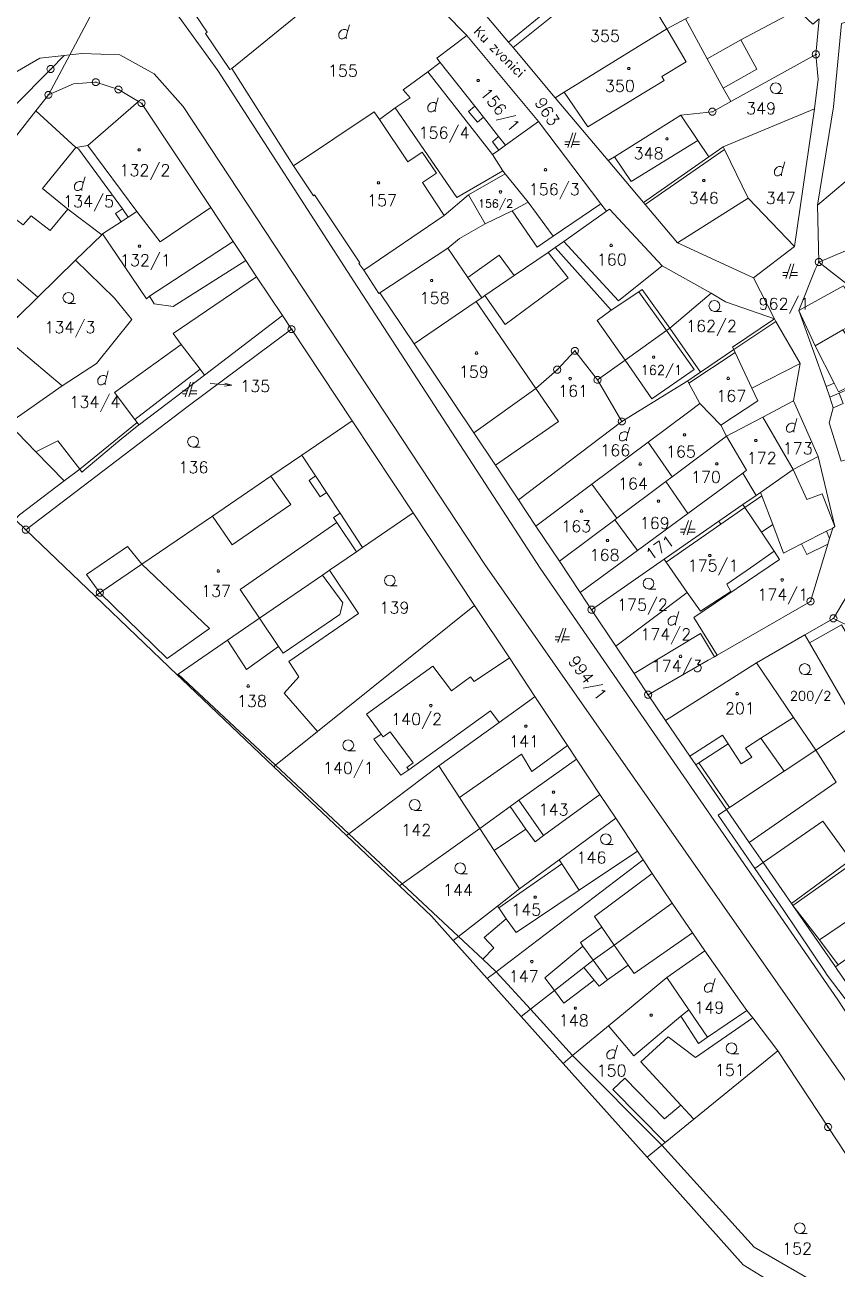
# Model space of a CAD drawing. Extents: x -443817 to 3, y -1171930 to -442383.
# Drawn here: x -443259.9 to -443148.4, y -1171011.7 to -1170841 of the extents above; entities that cross this region are included whole.
import ezdxf
from ezdxf.enums import TextEntityAlignment as Align

# ---------------------------------------------------------------- set-up
doc = ezdxf.new("R2010")
doc.units = 0
doc.header["$LTSCALE"] = 0.5
for name, color, linetype, lineweight in [('KATUZ', 7, 'Continuous', 0), ('KLADPAR', 7, 'Continuous', 0), ('ZAPPAR', 7, 'Continuous', 0), ('ZNACKY', 7, 'Continuous', 0), ('ZUOB', 7, 'Continuous', 0)]:
    doc.layers.add(name, color=color, linetype=linetype, lineweight=lineweight)
doc.styles.add('ROMANS', font='romans.shx', dxfattribs={"height": 0.2})

# ---------------------------------------------------------------- blocks, each defined once
blk = doc.blocks.new('$5')
at = {"color": 0}
blk.add_line((-0.12, 0), (0.12, 0), dxfattribs=at)
at = {"color": 0, "flags": 128}
blk.add_lwpolyline([(0.15, 0.48), (0.4, 0.3), (0.5, 0.01), (0.4, -0.28), (0.15, -0.46), (-0.16, -0.46), (-0.41, -0.28), (-0.51, 0.01), (-0.41, 0.3), (-0.16, 0.48), (0.15, 0.48)], dxfattribs=at)
blk = doc.blocks.new('$45')
at = {"color": 0, "flags": 128}
blk.add_lwpolyline([(0.09, 0.15), (0.18, 0), (0.09, -0.15), (-0.09, -0.15), (-0.18, 0), (-0.09, 0.15), (0.09, 0.15)], dxfattribs=at)
blk = doc.blocks.new('$30')
at = {"color": 0, "flags": 128}
blk.add_lwpolyline([(0, 0), (-0.38, 0.1), (-0.65, 0.37), (-0.75, 0.74), (-0.65, 1.11), (-0.38, 1.38), (-0.01, 1.48), (0.36, 1.38), (0.63, 1.11), (0.73, 0.73), (0.63, 0.35), (0.36, 0.08), (-0.02, -0.02), (0.98, -0.02)], dxfattribs=at)
blk = doc.blocks.new('$431')
at = {"color": 0}
blk.add_line((0.63, 0.99), (0.9, 1.89), dxfattribs=at)
at = {"color": 0, "flags": 128}
blk.add_lwpolyline([(0.45, 0), (0.45, 0.27), (0.63, 0.99), (0.54, 1.17), (0.36, 1.26), (0.09, 1.26), (-0.18, 1.17), (-0.36, 0.99), (-0.54, 0.72), (-0.54, 0.36), (-0.45, 0.09), (-0.27, 0), (0, 0), (0.18, 0.09), (0.45, 0.27)], dxfattribs=at)
blk = doc.blocks.new('$489')
at = {"color": 0}
blk.add_line((-0.2, 2), (0, 3), dxfattribs=at)
at = {"color": 0, "flags": 128}
blk.add_lwpolyline([(0, 0), (0, 3), (0.2, 2)], dxfattribs=at)
blk = doc.blocks.new('$432')
at = {"color": 0}
for p, q in [((0.1, 2), (-0.6, 0)), ((-0.1, 0), (0.5, 2)), ((-0.32, 0.8), (-1, 0.8)), ((-1, 0.4), (-0.46, 0.4)), ((0.02, 0.4), (1, 0.4)), ((1, 0.8), (0.14, 0.8))]:
    blk.add_line(p, q, dxfattribs=at)

msp = doc.modelspace()

# ---------------------------------------------------------------- linework, layer by layer
at = {"layer": 'KATUZ', "color": 7, "linetype": 'Continuous', "flags": 128}
msp.add_lwpolyline([(-443137.31, -1171025.94), (-443161.32, -1171011.14), (-443174.51, -1170996.39), (-443186.04, -1170983.51), (-443191.8, -1170977.08), (-443196.45, -1170971.88), (-443201.12, -1170966.66), (-443204.11, -1170963.32), (-443208.5, -1170959.15), (-443215.76, -1170952.25), (-443225.73, -1170942.79), (-443238.37, -1170930.78), (-443238.99, -1170930.18), (-443250.27, -1170919.38), (-443259.78, -1170910.27), (-443261.25, -1170908.86)], dxfattribs=at)
at = {"layer": 'KLADPAR', "color": 7, "linetype": 'Continuous', "flags": 128}
for points in [[(-443264.09, -1170795.5), (-443258.99, -1170803.56), (-443250.55, -1170815.32), (-443247.06, -1170820.42), (-443246.48, -1170822.69), (-443244.62, -1170827.7), (-443245.77, -1170830.03), (-443245.83, -1170830.14), (-443253.74, -1170845.07), (-443256.67, -1170850.59), (-443258.39, -1170852.77), (-443265.12, -1170861.33)], [(-443143.65, -1171001.38), (-443149.66, -1170992.25), (-443156.56, -1170981.77), (-443160.01, -1170977.26), (-443160.8, -1170976.23), (-443161.51, -1170975.31), (-443166.56, -1170968.04), (-443168.27, -1170965.57), (-443171.07, -1170961.54), (-443173.79, -1170957.45), (-443175.02, -1170955.59), (-443175.81, -1170954.4), (-443178.81, -1170949.87), (-443180.98, -1170946.6), (-443184.2, -1170941.74), (-443185.42, -1170939.9), (-443189.89, -1170933.16), (-443193.4, -1170927.86), (-443198.18, -1170920.65), (-443206.61, -1170907.93), (-443214.98, -1170895.31), (-443223.31, -1170882.75), (-443224.56, -1170880.87), (-443228.09, -1170875.54), (-443229.58, -1170873.3), (-443231.31, -1170870.7), (-443234.4, -1170866.03), (-443243.88, -1170851.73), (-443244.31, -1170851.48), (-443247.06, -1170849.86), (-443250.17, -1170848.85), (-443253.24, -1170849.06), (-443256.67, -1170850.59), (-443253.74, -1170845.07), (-443245.83, -1170830.14)], [(-443197, -1170839.22), (-443193.51, -1170843.36), (-443192.9, -1170844.09), (-443187.11, -1170850.97), (-443187.11, -1170850.97), (-443179.83, -1170859.61), (-443175.01, -1170865.33), (-443174.77, -1170865.61), (-443170.34, -1170870.87), (-443159.88, -1170875.7), (-443157.02, -1170881.33), (-443163.72, -1170878.98), (-443165.72, -1170877.78), (-443172.41, -1170874.05), (-443179.67, -1170866.27), (-443180.08, -1170866.52), (-443180.84, -1170865.52), (-443189.4, -1170854.24), (-443199.26, -1170842.43), (-443211.6, -1170829.86)], [(-443241.48, -1170832.24), (-443234.89, -1170841.99), (-443235.11, -1170842.14), (-443231.79, -1170847.09), (-443231.5, -1170846.96), (-443223.02, -1170860.31), (-443220.27, -1170864.42), (-443220.13, -1170864.32), (-443213.93, -1170873.64), (-443214.08, -1170873.74), (-443213.37, -1170874.64), (-443211.31, -1170877.82), (-443211.2, -1170877.74), (-443206.46, -1170884.75), (-443198.28, -1170896.95), (-443195.32, -1170901.41), (-443192.17, -1170906.14), (-443189.75, -1170909.77), (-443186.54, -1170914.6), (-443183.69, -1170918.89), (-443182.12, -1170921.25), (-443182.12, -1170921.25), (-443178.79, -1170926.25), (-443176.29, -1170930.01), (-443176.06, -1170930.35), (-443174.36, -1170932.91), (-443171.99, -1170936.47), (-443168.65, -1170941.35), (-443167.83, -1170942.54), (-443163.62, -1170948.68), (-443160.51, -1170953.17), (-443158.58, -1170955.95), (-443154.69, -1170961.55), (-443154.5, -1170961.83), (-443148.65, -1170970.26), (-443148.41, -1170970.61)], [(-443146.28, -1170917.96), (-443148.93, -1170922.44), (-443152.84, -1170924.7), (-443159.49, -1170928.55), (-443171.99, -1170936.47), (-443174.36, -1170932.91), (-443166.1, -1170928.16), (-443165.27, -1170927.71), (-443164.88, -1170927.49), (-443152.07, -1170920.11), (-443149.7, -1170912.26), (-443149.46, -1170911.47), (-443149.03, -1170910.05), (-443148.73, -1170909.84), (-443151.01, -1170900.2), (-443154.4, -1170892.59), (-443153.49, -1170887.47), (-443156.83, -1170881.67), (-443157.02, -1170881.33), (-443159.88, -1170875.7), (-443154.26, -1170871.39), (-443154.26, -1170871.39), (-443151.53, -1170852.49), (-443151.04, -1170848.42), (-443151.33, -1170845.03), (-443150.89, -1170840.14)], [(-443147.8, -1170840.8), (-443148.92, -1170852.21), (-443151.09, -1170865.74), (-443150.91, -1170873.53), (-443151.43, -1170874.56), (-443153.68, -1170880.16), (-443149.93, -1170890.62), (-443149.41, -1170892.08), (-443148.94, -1170893.52), (-443149.49, -1170895.59), (-443147.87, -1170900.86)], [(-443262.15, -1170895.69), (-443254.77, -1170890.52), (-443250.06, -1170887.43), (-443245.24, -1170881.43), (-443245.24, -1170881.43), (-443247.6, -1170878.46), (-443252.93, -1170873.29), (-443249.33, -1170869.77), (-443249.23, -1170869.67), (-443243.21, -1170878.57), (-443242.78, -1170878.23), (-443231.31, -1170870.7), (-443229.58, -1170873.3), (-443228.09, -1170875.54), (-443224.56, -1170880.87), (-443235.26, -1170889.03), (-443244.19, -1170895.84), (-443244.25, -1170895.88), (-443246.89, -1170897.99), (-443252.07, -1170902.37), (-443252.38, -1170901.96), (-443254.5, -1170903.57), (-443260.62, -1170908.21)]]:
    msp.add_lwpolyline(points, dxfattribs=at)
for points in [[(-443171.95, -1170830.37), (-443165.57, -1170825.5), (-443171.02, -1170818.35), (-443171.22, -1170818.09), (-443167.86, -1170815.45), (-443166.7, -1170816.93), (-443161.64, -1170825.63), (-443158.96, -1170831.93), (-443157.73, -1170834.18), (-443167.45, -1170839.18), (-443169.65, -1170835.15), (-443174.11, -1170837.67), (-443171.77, -1170841.52), (-443185.88, -1170850.21), (-443187.11, -1170850.97), (-443192.9, -1170844.09), (-443183.29, -1170836.33), (-443173.42, -1170828.37), (-443171.95, -1170830.37)], [(-443226.85, -1170821.7), (-443224.53, -1170823.98), (-443221.54, -1170826.91), (-443215.09, -1170833.24), (-443222.21, -1170839.4), (-443231.5, -1170846.96), (-443231.79, -1170847.09), (-443235.11, -1170842.14), (-443234.89, -1170841.99), (-443241.48, -1170832.24), (-443241.74, -1170832.37), (-443244.62, -1170827.7), (-443239.07, -1170824.34), (-443233.06, -1170822.75), (-443230.6, -1170822.1), (-443226.85, -1170821.7)], [(-443231.5, -1170846.96), (-443222.21, -1170839.4), (-443215.09, -1170833.24), (-443211.6, -1170829.86), (-443199.26, -1170842.43), (-443203.38, -1170845.54), (-443202.88, -1170846.16), (-443204.61, -1170847.43), (-443207.96, -1170849.89), (-443207.03, -1170850.99), (-443209.06, -1170852.37), (-443211.24, -1170853.97), (-443211.96, -1170852.91), (-443223.02, -1170860.31), (-443231.5, -1170846.96)], [(-443183.95, -1170835.49), (-443183.29, -1170836.33), (-443192.9, -1170844.09), (-443193.51, -1170843.36), (-443197, -1170839.22), (-443197.16, -1170839.03), (-443187.43, -1170831.06), (-443187.2, -1170831.35), (-443183.95, -1170835.49)], [(-443153.87, -1170838.93), (-443161.62, -1170843.01), (-443159.43, -1170847.04), (-443164.06, -1170849.68), (-443166.25, -1170845.63), (-443169.21, -1170840.13), (-443167.45, -1170839.18), (-443157.73, -1170834.18), (-443156.41, -1170836.62), (-443153.87, -1170838.93)], [(-443167.45, -1170839.18), (-443169.21, -1170840.13), (-443171.77, -1170841.52), (-443174.11, -1170837.67), (-443169.65, -1170835.15), (-443167.45, -1170839.18)], [(-443151.33, -1170845.03), (-443163.01, -1170851.49), (-443165.54, -1170852.89), (-443169.86, -1170853.37), (-443178.97, -1170859.07), (-443179.83, -1170859.61), (-443187.11, -1170850.97), (-443185.88, -1170850.21), (-443171.77, -1170841.52), (-443169.21, -1170840.13), (-443166.25, -1170845.63), (-443164.06, -1170849.68), (-443159.43, -1170847.04), (-443161.62, -1170843.01), (-443153.87, -1170838.93), (-443151.74, -1170840.87), (-443150.89, -1170840.14), (-443151.33, -1170845.03)], [(-443138.74, -1170848.42), (-443135.78, -1170853.69), (-443135.61, -1170853.99), (-443140.83, -1170857.03), (-443151.09, -1170865.74), (-443148.92, -1170852.21), (-443147.8, -1170840.8), (-443146.23, -1170840.29), (-443145.58, -1170840.08), (-443140.2, -1170849.22), (-443138.74, -1170848.42)], [(-443204.61, -1170847.43), (-443202.88, -1170846.16), (-443203.38, -1170845.54), (-443199.26, -1170842.43), (-443189.4, -1170854.24), (-443193.94, -1170857.49), (-443194.86, -1170858.15), (-443195.74, -1170858.78), (-443204.61, -1170847.43)], [(-443151.53, -1170852.49), (-443164.04, -1170857.72), (-443166.02, -1170859.09), (-443167.53, -1170856.84), (-443169.86, -1170853.37), (-443165.54, -1170852.89), (-443163.01, -1170851.49), (-443151.33, -1170845.03), (-443151.04, -1170848.42), (-443151.53, -1170852.49)], [(-443209.06, -1170852.37), (-443207.03, -1170850.99), (-443207.96, -1170849.89), (-443204.61, -1170847.43), (-443195.74, -1170858.78), (-443194.28, -1170861.01), (-443200.61, -1170864.65), (-443209.06, -1170852.37)], [(-443241.31, -1170870.77), (-443244.54, -1170866.59), (-443245.72, -1170867.36), (-443246.69, -1170868), (-443247.44, -1170866.85), (-443246.48, -1170866.23), (-443252.56, -1170858), (-443252.89, -1170857.8), (-443258.39, -1170852.77), (-443256.67, -1170850.59), (-443253.24, -1170849.06), (-443250.17, -1170848.85), (-443247.06, -1170849.86), (-443244.31, -1170851.48), (-443243.88, -1170851.73), (-443234.4, -1170866.03), (-443241.31, -1170870.77)], [(-443258.39, -1170852.77), (-443252.89, -1170857.8), (-443257.5, -1170863.45), (-443254.02, -1170866.26), (-443249.33, -1170869.77), (-443252.93, -1170873.29), (-443258.1, -1170878.35), (-443264.99, -1170872.49), (-443270.55, -1170867.76), (-443265.12, -1170861.33), (-443258.39, -1170852.77)], [(-443209.06, -1170852.37), (-443200.61, -1170864.65), (-443194.28, -1170861.01), (-443193.99, -1170861.42), (-443199.02, -1170864.31), (-443196.74, -1170868.3), (-443200.26, -1170870.31), (-443201.84, -1170871.62), (-443211.2, -1170877.74), (-443211.31, -1170877.82), (-443213.37, -1170874.64), (-443214.08, -1170873.74), (-443213.93, -1170873.64), (-443220.13, -1170864.32), (-443220.27, -1170864.42), (-443223.02, -1170860.31), (-443211.96, -1170852.91), (-443211.24, -1170853.97), (-443209.06, -1170852.37)], [(-443166.02, -1170859.09), (-443175.01, -1170865.33), (-443179.83, -1170859.61), (-443178.97, -1170859.07), (-443169.86, -1170853.37), (-443167.53, -1170856.84), (-443166.02, -1170859.09)], [(-443154.26, -1170871.39), (-443160.62, -1170864.75), (-443163.87, -1170858.06), (-443164.04, -1170857.72), (-443151.53, -1170852.49), (-443154.26, -1170871.39)], [(-443190.83, -1170865.29), (-443193.99, -1170861.42), (-443194.28, -1170861.01), (-443195.74, -1170858.78), (-443194.86, -1170858.15), (-443193.94, -1170857.49), (-443189.4, -1170854.24), (-443180.84, -1170865.52), (-443187.37, -1170869.97), (-443190.83, -1170865.29)], [(-443139.75, -1170858.67), (-443137.57, -1170861.99), (-443135.72, -1170864.81), (-443134.14, -1170866.4), (-443150.91, -1170873.53), (-443151.09, -1170865.74), (-443140.83, -1170857.03), (-443139.75, -1170858.67)], [(-443246.48, -1170866.23), (-443247.44, -1170866.85), (-443246.69, -1170868), (-443249.23, -1170869.67), (-443249.33, -1170869.77), (-443254.02, -1170866.26), (-443257.5, -1170863.45), (-443252.89, -1170857.8), (-443252.56, -1170858), (-443246.48, -1170866.23)], [(-443160.62, -1170864.75), (-443154.26, -1170871.39), (-443159.88, -1170875.7), (-443170.34, -1170870.87), (-443174.77, -1170865.61), (-443175.01, -1170865.33), (-443166.02, -1170859.09), (-443164.04, -1170857.72), (-443163.87, -1170858.06), (-443160.62, -1170864.75)], [(-443193.99, -1170861.42), (-443190.83, -1170865.29), (-443193, -1170866.51), (-443196.74, -1170868.3), (-443199.02, -1170864.31), (-443193.99, -1170861.42)], [(-443200.26, -1170870.31), (-443196.74, -1170868.3), (-443193, -1170866.51), (-443190.83, -1170865.29), (-443187.37, -1170869.97), (-443180.84, -1170865.52), (-443180.08, -1170866.52), (-443185.92, -1170870.7), (-443187.11, -1170871.55), (-443188.08, -1170872.21), (-443192.73, -1170875.38), (-443196.76, -1170878.13), (-443197.2, -1170878.43), (-443197.97, -1170878.96), (-443206.46, -1170884.75), (-443211.2, -1170877.74), (-443201.84, -1170871.62), (-443200.26, -1170870.31)], [(-443244.54, -1170866.59), (-443241.31, -1170870.77), (-443234.4, -1170866.03), (-443231.31, -1170870.7), (-443242.78, -1170878.23), (-443243.21, -1170878.57), (-443249.23, -1170869.67), (-443246.69, -1170868), (-443245.72, -1170867.36), (-443244.54, -1170866.59)], [(-443171.4, -1170882.61), (-443175.17, -1170877.31), (-443175.62, -1170877.61), (-443179.41, -1170880.13), (-443187.11, -1170871.55), (-443185.92, -1170870.7), (-443180.08, -1170866.52), (-443179.67, -1170866.27), (-443172.41, -1170874.05), (-443165.72, -1170877.78), (-443171.4, -1170882.61)], [(-443133.97, -1170866.75), (-443133.2, -1170868.67), (-443130.74, -1170872.3), (-443133.66, -1170873.95), (-443131.19, -1170878.34), (-443140.56, -1170881.66), (-443150.91, -1170873.53), (-443134.14, -1170866.4), (-443133.97, -1170866.75)], [(-443264.99, -1170872.49), (-443258.1, -1170878.35), (-443260.91, -1170881.1), (-443273.22, -1170870.93), (-443270.55, -1170867.76), (-443264.99, -1170872.49)], [(-443197.2, -1170878.43), (-443196.76, -1170878.13), (-443192.73, -1170875.38), (-443188.08, -1170872.21), (-443187.11, -1170871.55), (-443179.41, -1170880.13), (-443175.62, -1170877.61), (-443175.17, -1170877.31), (-443171.4, -1170882.61), (-443171.84, -1170882.93), (-443177.53, -1170887.01), (-443181.3, -1170889.71), (-443184.4, -1170885.73), (-443186.83, -1170888.3), (-443189.75, -1170890.89), (-443198.28, -1170896.95), (-443206.46, -1170884.75), (-443197.97, -1170878.96), (-443197.2, -1170878.43)], [(-443254.77, -1170890.52), (-443263.04, -1170883.57), (-443260.91, -1170881.1), (-443258.1, -1170878.35), (-443252.93, -1170873.29), (-443247.6, -1170878.46), (-443245.24, -1170881.43), (-443250.06, -1170887.43), (-443254.77, -1170890.52)], [(-443136.36, -1170883.91), (-443134.98, -1170884.69), (-443135.4, -1170884.93), (-443142.2, -1170888.92), (-443146.79, -1170890.93), (-443148.14, -1170891.52), (-443149.41, -1170892.08), (-443149.93, -1170890.62), (-443153.68, -1170880.16), (-443151.43, -1170874.56), (-443150.91, -1170873.53), (-443140.56, -1170881.66), (-443136.36, -1170883.91)], [(-443167.17, -1170888.64), (-443171.4, -1170882.61), (-443165.72, -1170877.78), (-443163.72, -1170878.98), (-443157.02, -1170881.33), (-443162.79, -1170885.19), (-443162.6, -1170885.54), (-443167.17, -1170888.64)], [(-443235.26, -1170889.03), (-443224.56, -1170880.87), (-443223.31, -1170882.75), (-443237.5, -1170893.3), (-443259.78, -1170910.27), (-443261.25, -1170908.86), (-443260.62, -1170908.21), (-443254.5, -1170903.57), (-443252.38, -1170901.96), (-443252.07, -1170902.37), (-443246.89, -1170897.99), (-443244.25, -1170895.88), (-443244.19, -1170895.84), (-443235.26, -1170889.03)], [(-443250.27, -1170919.38), (-443259.78, -1170910.27), (-443237.5, -1170893.3), (-443223.31, -1170882.75), (-443214.98, -1170895.31), (-443221.87, -1170900.01), (-443226.12, -1170902.91), (-443234.16, -1170908.39), (-443243.83, -1170914.98), (-443249.6, -1170918.92), (-443250.27, -1170919.38)], [(-443177.96, -1170895.41), (-443181.3, -1170889.71), (-443177.53, -1170887.01), (-443171.84, -1170882.93), (-443171.4, -1170882.61), (-443167.17, -1170888.64), (-443168.93, -1170889.83), (-443170.93, -1170891.07), (-443177.96, -1170895.41)], [(-443162.79, -1170885.19), (-443157.02, -1170881.33), (-443156.83, -1170881.67), (-443153.49, -1170887.47), (-443154.4, -1170892.59), (-443158.61, -1170894.8), (-443163.59, -1170897.42), (-443164.38, -1170895.92), (-443167.24, -1170892.93), (-443168.76, -1170890.14), (-443168.93, -1170889.83), (-443167.17, -1170888.64), (-443162.6, -1170885.54), (-443162.79, -1170885.19)], [(-443268.66, -1170902.86), (-443275.09, -1170898.15), (-443273.4, -1170896.1), (-443269.01, -1170890.8), (-443263.04, -1170883.57), (-443254.77, -1170890.52), (-443262.15, -1170895.69), (-443267.06, -1170901.09), (-443268.66, -1170902.86)], [(-443198.28, -1170896.95), (-443189.75, -1170890.89), (-443186.83, -1170888.3), (-443184.4, -1170885.73), (-443181.3, -1170889.71), (-443177.96, -1170895.41), (-443192.17, -1170906.14), (-443195.32, -1170901.41), (-443198.28, -1170896.95)], [(-443149.41, -1170892.08), (-443148.14, -1170891.52), (-443146.79, -1170890.93), (-443142.2, -1170888.92), (-443141.82, -1170890.14), (-443139.37, -1170898.09), (-443143.05, -1170899.36), (-443144.46, -1170899.85), (-443144.51, -1170899.86), (-443146.28, -1170900.39), (-443147.87, -1170900.86), (-443149.49, -1170895.59), (-443148.94, -1170893.52), (-443149.41, -1170892.08)], [(-443170.93, -1170891.07), (-443168.93, -1170889.83), (-443168.76, -1170890.14), (-443167.24, -1170892.93), (-443168.79, -1170894.09), (-443174.36, -1170898.25), (-443182.08, -1170904.03), (-443189.75, -1170909.77), (-443192.17, -1170906.14), (-443177.96, -1170895.41), (-443170.93, -1170891.07)], [(-443171.07, -1170903.02), (-443174.36, -1170898.25), (-443168.79, -1170894.09), (-443167.24, -1170892.93), (-443164.38, -1170895.92), (-443163.59, -1170897.42), (-443171.07, -1170903.02)], [(-443221.87, -1170900.01), (-443214.98, -1170895.31), (-443206.61, -1170907.93), (-443213.55, -1170912.7), (-443214.39, -1170913.28), (-443218.1, -1170915.83), (-443219.07, -1170916.5), (-443227.7, -1170922.42), (-443232.09, -1170925.44), (-443238.84, -1170930.08), (-443238.99, -1170930.18), (-443250.27, -1170919.38), (-443249.6, -1170918.92), (-443243.83, -1170914.98), (-443234.16, -1170908.39), (-443226.12, -1170902.91), (-443221.87, -1170900.01)], [(-443159.52, -1170905.55), (-443161.36, -1170902.49), (-443160.84, -1170902.11), (-443163.59, -1170897.42), (-443158.61, -1170894.8), (-443154.44, -1170902.02), (-443158.94, -1170905.14), (-443159.52, -1170905.55)], [(-443168.93, -1170908.05), (-443171.91, -1170903.65), (-443171.07, -1170903.02), (-443163.59, -1170897.42), (-443160.84, -1170902.11), (-443161.36, -1170902.49), (-443168.93, -1170908.05)], [(-443178.66, -1170908.7), (-443182.08, -1170904.03), (-443174.36, -1170898.25), (-443171.07, -1170903.02), (-443171.91, -1170903.65), (-443178.66, -1170908.7)], [(-443161.36, -1170906.82), (-443159.52, -1170905.55), (-443158.94, -1170905.14), (-443154.44, -1170902.02), (-443151.01, -1170900.2), (-443148.73, -1170909.84), (-443149.03, -1170910.05), (-443149.46, -1170911.47), (-443149.7, -1170912.26), (-443152.07, -1170920.11), (-443164.88, -1170927.49), (-443168.08, -1170922.31), (-443156.31, -1170914.34), (-443157.06, -1170913.22), (-443158.82, -1170910.6), (-443161.08, -1170907.22), (-443161.36, -1170906.82)], [(-443168.93, -1170908.05), (-443161.36, -1170902.49), (-443159.52, -1170905.55), (-443161.36, -1170906.82), (-443164.64, -1170909.11), (-443172.14, -1170914.32), (-443182.12, -1170921.25), (-443183.69, -1170918.89), (-443175.84, -1170913.13), (-443168.93, -1170908.05)], [(-443182.08, -1170904.03), (-443178.66, -1170908.7), (-443178.92, -1170908.89), (-443186.54, -1170914.6), (-443189.75, -1170909.77), (-443182.08, -1170904.03)], [(-443175.84, -1170913.13), (-443178.92, -1170908.89), (-443178.66, -1170908.7), (-443171.91, -1170903.65), (-443168.93, -1170908.05), (-443175.84, -1170913.13)], [(-443219.72, -1170937.96), (-443224.32, -1170932.68), (-443222.28, -1170930.45), (-443223.69, -1170928.36), (-443214.12, -1170921.75), (-443218.1, -1170915.83), (-443214.39, -1170913.28), (-443213.55, -1170912.7), (-443206.61, -1170907.93), (-443198.18, -1170920.65), (-443219.72, -1170937.96)], [(-443171.88, -1170914.7), (-443172.14, -1170914.32), (-443164.64, -1170909.11), (-443161.36, -1170906.82), (-443161.08, -1170907.22), (-443158.82, -1170910.6), (-443157.06, -1170913.22), (-443160.31, -1170915.49), (-443163.57, -1170917.74), (-443163, -1170918.72), (-443167.18, -1170921.42), (-443169.02, -1170918.9), (-443171.88, -1170914.7)], [(-443146.28, -1170917.96), (-443141.59, -1170914.97), (-443132.37, -1170909.1), (-443131.91, -1170909.66), (-443128.18, -1170914.21), (-443127.61, -1170915.34), (-443126.68, -1170916.03), (-443131.51, -1170919.02), (-443129.95, -1170921.4), (-443129.25, -1170920.94), (-443127.35, -1170923.73), (-443127.21, -1170923.94), (-443132.11, -1170927.73), (-443134.69, -1170929.45), (-443148.93, -1170922.44), (-443146.28, -1170917.96)], [(-443178.79, -1170926.25), (-443169.02, -1170918.9), (-443167.18, -1170921.42), (-443163, -1170918.72), (-443163.57, -1170917.74), (-443160.31, -1170915.49), (-443157.06, -1170913.22), (-443156.31, -1170914.34), (-443168.08, -1170922.31), (-443164.88, -1170927.49), (-443165.27, -1170927.71), (-443167.15, -1170924.52), (-443176.29, -1170930.01), (-443178.79, -1170926.25)], [(-443171.88, -1170914.7), (-443169.02, -1170918.9), (-443178.79, -1170926.25), (-443182.12, -1170921.25), (-443172.14, -1170914.32), (-443171.88, -1170914.7)], [(-443219.07, -1170916.5), (-443218.1, -1170915.83), (-443214.12, -1170921.75), (-443223.69, -1170928.36), (-443222.28, -1170930.45), (-443224.32, -1170932.68), (-443219.72, -1170937.96), (-443225.48, -1170942.59), (-443225.73, -1170942.79), (-443238.37, -1170930.78), (-443238.99, -1170930.18), (-443238.84, -1170930.08), (-443232.09, -1170925.44), (-443227.7, -1170922.42), (-443219.07, -1170916.5)], [(-443215.76, -1170952.25), (-443225.73, -1170942.79), (-443225.48, -1170942.59), (-443219.72, -1170937.96), (-443198.18, -1170920.65), (-443193.4, -1170927.86), (-443198.24, -1170931.09), (-443198.72, -1170930.46), (-443201.35, -1170932.38), (-443203.91, -1170928.99), (-443213.01, -1170935.59), (-443211.02, -1170938.32), (-443212.01, -1170939.01), (-443208.28, -1170943.93), (-443207.22, -1170943.21), (-443195.98, -1170935.14), (-443194.8, -1170936.71), (-443203.1, -1170942.69), (-443215.43, -1170952), (-443215.76, -1170952.25)], [(-443148.93, -1170922.44), (-443134.69, -1170929.45), (-443137.09, -1170931.04), (-443144.22, -1170935.78), (-443145.81, -1170936.84), (-443146.99, -1170934.81), (-443152.22, -1170925.77), (-443152.84, -1170924.7), (-443148.93, -1170922.44)], [(-443176.29, -1170930.01), (-443167.15, -1170924.52), (-443165.27, -1170927.71), (-443166.1, -1170928.16), (-443174.36, -1170932.91), (-443176.06, -1170930.35), (-443176.29, -1170930.01)], [(-443152.84, -1170924.7), (-443152.22, -1170925.77), (-443146.99, -1170934.81), (-443145.81, -1170936.84), (-443151.36, -1170940.53), (-443154.41, -1170936.04), (-443159.49, -1170928.55), (-443152.84, -1170924.7)], [(-443194.8, -1170936.71), (-443195.98, -1170935.14), (-443207.22, -1170943.21), (-443208.28, -1170943.93), (-443212.01, -1170939.01), (-443211.02, -1170938.32), (-443213.01, -1170935.59), (-443203.91, -1170928.99), (-443201.35, -1170932.38), (-443198.72, -1170930.46), (-443198.24, -1170931.09), (-443193.4, -1170927.86), (-443189.89, -1170933.16), (-443190.37, -1170933.51), (-443194.8, -1170936.71)], [(-443154.41, -1170936.04), (-443151.36, -1170940.53), (-443155.67, -1170943.4), (-443163.19, -1170948.4), (-443163.62, -1170948.68), (-443167.83, -1170942.54), (-443168.65, -1170941.35), (-443171.99, -1170936.47), (-443159.49, -1170928.55), (-443154.41, -1170936.04)], [(-443163.62, -1170948.68), (-443163.19, -1170948.4), (-443155.67, -1170943.4), (-443151.36, -1170940.53), (-443145.81, -1170936.84), (-443144.22, -1170935.78), (-443137.09, -1170931.04), (-443136.79, -1170931.52), (-443132.95, -1170937.8), (-443131.76, -1170941.58), (-443133.99, -1170941.79), (-443137.18, -1170943.44), (-443135.83, -1170945.97), (-443138.04, -1170947.22), (-443137.08, -1170948.68), (-443146.52, -1170955.58), (-443154.69, -1170961.55), (-443158.58, -1170955.95), (-443160.51, -1170953.17), (-443163.62, -1170948.68)], [(-443203.1, -1170942.69), (-443194.8, -1170936.71), (-443190.37, -1170933.51), (-443189.89, -1170933.16), (-443185.42, -1170939.9), (-443184.2, -1170941.74), (-443192.09, -1170947.39), (-443193.3, -1170948.26), (-443197.48, -1170951.26), (-443200.26, -1170947.02), (-443203.1, -1170942.69)], [(-443197.48, -1170951.26), (-443193.3, -1170948.26), (-443192.09, -1170947.39), (-443184.2, -1170941.74), (-443180.98, -1170946.6), (-443178.81, -1170949.87), (-443186.56, -1170955.55), (-443192.03, -1170959.57), (-443195.49, -1170954.3), (-443197.48, -1170951.26)], [(-443132.97, -1170946.27), (-443131.85, -1170945.61), (-443129.94, -1170944.49), (-443126.89, -1170942.32), (-443126.4, -1170943.04), (-443121.18, -1170950.76), (-443122.5, -1170951.7), (-443124.98, -1170953.46), (-443126.12, -1170954.27), (-443127.47, -1170955.23), (-443131.94, -1170958.4), (-443148.27, -1170969.99), (-443148.65, -1170970.26), (-443154.5, -1170961.83), (-443154.69, -1170961.55), (-443146.52, -1170955.58), (-443137.08, -1170948.68), (-443132.97, -1170946.27)], [(-443200.26, -1170947.02), (-443197.48, -1170951.26), (-443208.1, -1170958.86), (-443208.5, -1170959.15), (-443215.76, -1170952.25), (-443215.43, -1170952), (-443203.1, -1170942.69), (-443200.26, -1170947.02)], [(-443175.81, -1170954.4), (-443183.82, -1170959.75), (-443186.18, -1170956.14), (-443186.56, -1170955.55), (-443178.81, -1170949.87), (-443175.81, -1170954.4)], [(-443127.47, -1170955.23), (-443126.12, -1170954.27), (-443124.98, -1170953.46), (-443122.5, -1170951.7), (-443121.18, -1170950.76), (-443120.46, -1170950.25), (-443115.7, -1170957.6), (-443132.04, -1170969.29), (-443143.02, -1170977.14), (-443143.59, -1170977.55), (-443148.41, -1170970.61), (-443148.65, -1170970.26), (-443148.27, -1170969.99), (-443131.94, -1170958.4), (-443127.47, -1170955.23)], [(-443195.49, -1170954.3), (-443192.03, -1170959.57), (-443195.05, -1170961.93), (-443200.38, -1170966.09), (-443201.12, -1170966.66), (-443204.11, -1170963.32), (-443208.5, -1170959.15), (-443208.1, -1170958.86), (-443197.48, -1170951.26), (-443195.49, -1170954.3)], [(-443196.45, -1170971.88), (-443201.12, -1170966.66), (-443200.38, -1170966.09), (-443195.05, -1170961.93), (-443192.03, -1170959.57), (-443186.56, -1170955.55), (-443186.18, -1170956.14), (-443183.82, -1170959.75), (-443175.81, -1170954.4), (-443175.02, -1170955.59), (-443195.2, -1170970.93), (-443196.45, -1170971.88)], [(-443191.8, -1170977.08), (-443196.45, -1170971.88), (-443195.2, -1170970.93), (-443175.02, -1170955.59), (-443173.79, -1170957.45), (-443171.07, -1170961.54), (-443179, -1170967.27), (-443181.9, -1170969.36), (-443181.94, -1170969.39), (-443183.2, -1170970.37), (-443187.22, -1170973.5), (-443190.51, -1170976.07), (-443191.8, -1170977.08)], [(-443181.9, -1170969.36), (-443179, -1170967.27), (-443171.07, -1170961.54), (-443168.27, -1170965.57), (-443166.56, -1170968.04), (-443171.79, -1170971.74), (-443176.98, -1170976.03), (-443179.78, -1170978.34), (-443184.72, -1170982.42), (-443186.04, -1170983.51), (-443191.8, -1170977.08), (-443190.51, -1170976.07), (-443187.22, -1170973.5), (-443183.2, -1170970.37), (-443181.94, -1170969.39), (-443181.9, -1170969.36)], [(-443171.79, -1170971.74), (-443166.56, -1170968.04), (-443161.51, -1170975.31), (-443160.8, -1170976.23), (-443166.21, -1170979.92), (-443168.77, -1170976.17), (-443171.79, -1170971.74)], [(-443171.79, -1170971.74), (-443168.77, -1170976.17), (-443166.21, -1170979.92), (-443160.8, -1170976.23), (-443160.01, -1170977.26), (-443167.87, -1170982.68), (-443171.59, -1170979.85), (-443175.37, -1170983.29), (-443169.88, -1170989.24), (-443168.1, -1170991.17), (-443172.02, -1170994.36), (-443172.48, -1170994.73), (-443174.51, -1170996.39), (-443186.04, -1170983.51), (-443184.72, -1170982.42), (-443179.78, -1170978.34), (-443176.98, -1170976.03), (-443171.79, -1170971.74)], [(-443168.1, -1170991.17), (-443169.88, -1170989.24), (-443175.37, -1170983.29), (-443171.59, -1170979.85), (-443167.87, -1170982.68), (-443160.01, -1170977.26), (-443156.56, -1170981.77), (-443168.1, -1170991.17)], [(-443137.26, -1171011.44), (-443134.73, -1171015.42), (-443134.75, -1171016.18), (-443134.94, -1171023.12), (-443159.8, -1171008.75), (-443172.48, -1170994.73), (-443172.02, -1170994.36), (-443168.1, -1170991.17), (-443156.56, -1170981.77), (-443149.66, -1170992.25), (-443143.65, -1171001.38), (-443137.26, -1171011.44)], [(-443134.94, -1171023.12), (-443137.31, -1171025.94), (-443161.32, -1171011.14), (-443174.51, -1170996.39), (-443172.48, -1170994.73), (-443159.8, -1171008.75), (-443134.94, -1171023.12)]]:
    msp.add_lwpolyline(points, close=True, dxfattribs=at)
at = {"layer": 'KLADPAR', "color": 7, "linetype": 'Continuous'}
for points in [[(-443154.44, -1170902.02), (-443158.61, -1170894.8), (-443154.4, -1170892.59), (-443151.01, -1170900.2)], [(-443186.54, -1170914.6), (-443178.92, -1170908.89), (-443175.84, -1170913.13), (-443183.69, -1170918.89)]]:
    msp.add_3dface(points, dxfattribs=at)
at = {"layer": 'ZAPPAR', "color": 7, "linetype": 'Continuous'}
for p, q in [((-443183.95, -1170835.49), (-443193.51, -1170843.36)), ((-443161.62, -1170843.01), (-443166.25, -1170845.63)), ((-443253.74, -1170845.07), (-443254.5, -1170845.16)), ((-443202.88, -1170846.16), (-443198.15, -1170852.15)), ((-443164.06, -1170849.68), (-443163.01, -1170851.49)), ((-443193.94, -1170857.49), (-443194.88, -1170856.3)), ((-443252.89, -1170857.8), (-443251.27, -1170857.51)), ((-443174.77, -1170865.61), (-443163.87, -1170858.06)), ((-443170.34, -1170870.87), (-443160.62, -1170864.75)), ((-443246.48, -1170866.23), (-443245.72, -1170867.36)), ((-443201.84, -1170871.62), (-443199.1, -1170875.65)), ((-443175.62, -1170877.61), (-443171.84, -1170882.93)), ((-443197.97, -1170878.96), (-443189.75, -1170890.89)), ((-443151.42, -1170885.01), (-443153.68, -1170880.16)), ((-443147.63, -1170882.84), (-443151.42, -1170885.01)), ((-443153.49, -1170887.47), (-443160.11, -1170890.85)), ((-443235.26, -1170889.03), (-443235.85, -1170888.23)), ((-443149.93, -1170890.62), (-443148.83, -1170890.16)), ((-443262.15, -1170895.69), (-443258.39, -1170899.57)), ((-443244.25, -1170895.88), (-443244.51, -1170895.54)), ((-443221.87, -1170900.01), (-443219.99, -1170902.88)), ((-443158.94, -1170905.14), (-443158.75, -1170905.63)), ((-443164.36, -1170909.51), (-443161.08, -1170907.22)), ((-443149.03, -1170910.05), (-443149.87, -1170910.48)), ((-443227.7, -1170922.42), (-443225.08, -1170926.3)), ((-443238.84, -1170930.08), (-443225.48, -1170942.59)), ((-443154.41, -1170936.04), (-443158.89, -1170938.89)), ((-443167.83, -1170942.54), (-443167.42, -1170942.28)), ((-443225.48, -1170942.59), (-443215.43, -1170952)), ((-443180.98, -1170946.6), (-443188.7, -1170952.24)), ((-443154.48, -1170961.82), (-443139.19, -1170951.02)), ((-443215.43, -1170952), (-443208.1, -1170958.86)), ((-443195.49, -1170954.3), (-443191.13, -1170951.34)), ((-443208.1, -1170958.86), (-443200.38, -1170966.09)), ((-443195.05, -1170961.93), (-443194.87, -1170962.18)), ((-443154.69, -1170961.55), (-443154.48, -1170961.82)), ((-443179, -1170967.27), (-443177.08, -1170970.02)), ((-443148.27, -1170969.99), (-443150.85, -1170966.55)), ((-443181.9, -1170969.36), (-443179.95, -1170972.06)), ((-443195.2, -1170970.93), (-443190.51, -1170976.07)), ((-443190.51, -1170976.07), (-443184.72, -1170982.42)), ((-443168.77, -1170976.17), (-443169.88, -1170977.03)), ((-443184.72, -1170982.42), (-443172.48, -1170994.73))]:
    msp.add_line(p, q, dxfattribs=at)
at = {"layer": 'ZAPPAR', "color": 7, "linetype": 'Continuous', "flags": 128}
for points in [[(-443127.21, -1171003.44), (-443129.1, -1171000.99), (-443143.2, -1170982.62), (-443148.3, -1170974.78), (-443189.17, -1170915.56), (-443214.69, -1170876.24), (-443233.4, -1170847.25), (-443245.34, -1170830.7)], [(-443171.77, -1170841.52), (-443169.15, -1170846.03), (-443172.47, -1170848.04), (-443172.14, -1170848.61), (-443182.63, -1170854.96), (-443185.88, -1170850.21)], [(-443294.76, -1170883.48), (-443264.18, -1170850.05), (-443261.76, -1170847.85), (-443257.87, -1170845.56), (-443254.5, -1170845.16), (-443256.36, -1170847.04), (-443276.59, -1170867.46), (-443277.01, -1170867.86)], [(-443132.15, -1171007.38), (-443136.6, -1171001.14), (-443196.79, -1170915.04), (-443238.18, -1170852.17), (-443242.14, -1170847.71), (-443246.85, -1170845.07), (-443252.09, -1170844.88), (-443253.74, -1170845.07)], [(-443244.31, -1170851.48), (-443251.27, -1170857.51), (-443244.54, -1170866.59)], [(-443194.86, -1170858.15), (-443195.73, -1170857.01), (-443194.88, -1170856.3), (-443196.96, -1170853.66)], [(-443211.24, -1170853.97), (-443207.33, -1170859.77), (-443205.35, -1170858.45), (-443203.42, -1170861.34), (-443205.32, -1170862.63), (-443202.35, -1170867.14)], [(-443178.97, -1170859.07), (-443176.68, -1170862.48), (-443167.53, -1170856.84)], [(-443213.37, -1170874.64), (-443202.35, -1170867.14), (-443199.02, -1170864.31)], [(-443264.99, -1170872.49), (-443261, -1170867.77), (-443260.13, -1170868.4), (-443259.05, -1170867.16), (-443256.42, -1170869.19), (-443254.02, -1170866.26)], [(-443187.37, -1170869.97), (-443189.61, -1170871.5), (-443193, -1170866.51)], [(-443185.92, -1170870.7), (-443178.42, -1170878.86), (-443172.41, -1170874.05)], [(-443188.08, -1170872.21), (-443185.33, -1170875.67), (-443193.99, -1170882.09), (-443196.76, -1170878.13)], [(-443229.58, -1170873.3), (-443239.56, -1170879.61), (-443242.16, -1170879.28), (-443242.78, -1170878.23)], [(-443197.2, -1170878.43), (-443199.1, -1170875.65), (-443194.79, -1170872.57), (-443192.73, -1170875.38)], [(-443228.09, -1170875.54), (-443239.56, -1170883.33), (-443238.44, -1170884.85)], [(-443153.68, -1170880.16), (-443147.55, -1170876.8), (-443144.97, -1170881.31), (-443147.63, -1170882.84)], [(-443177.53, -1170887.01), (-443181.34, -1170881.53), (-443179.41, -1170880.13)], [(-443168.76, -1170890.14), (-443162.42, -1170885.92), (-443162.6, -1170885.54), (-443156.83, -1170881.67)], [(-443171.84, -1170882.93), (-443168.03, -1170888.28), (-443173.87, -1170892.28), (-443177.53, -1170887.01)], [(-443151.42, -1170885.01), (-443148.83, -1170890.16), (-443148.24, -1170891.33), (-443143.48, -1170889), (-443147.63, -1170882.84)], [(-443164.38, -1170895.92), (-443159.3, -1170892.58), (-443160.11, -1170890.85), (-443162.42, -1170885.92)], [(-443189.75, -1170890.89), (-443186.66, -1170895.41), (-443195.32, -1170901.41)], [(-443148.94, -1170893.52), (-443147.61, -1170892.92), (-443148.14, -1170891.52)], [(-443254.5, -1170903.57), (-443258.39, -1170899.57), (-443255.39, -1170898.06), (-443252.38, -1170901.96), (-443244.51, -1170895.54), (-443244.81, -1170895.14)], [(-443234.16, -1170908.39), (-443231.43, -1170912.35), (-443223.38, -1170906.78), (-443226.12, -1170902.91)], [(-443154.44, -1170902.02), (-443152.57, -1170906.1), (-443150.46, -1170905.32), (-443148.73, -1170909.84)], [(-443213.55, -1170912.7), (-443216.64, -1170907.99), (-443218.49, -1170905.17)], [(-443158.82, -1170910.6), (-443157.26, -1170909.56), (-443158.75, -1170905.63), (-443161.08, -1170907.22)], [(-443214.39, -1170913.28), (-443217.1, -1170909.26), (-443217.56, -1170908.58), (-443216.64, -1170907.99)], [(-443227.7, -1170922.42), (-443230.36, -1170918.48), (-443217.1, -1170909.26)], [(-443171.88, -1170914.7), (-443164.36, -1170909.51), (-443164.64, -1170909.11)], [(-443149.7, -1170912.26), (-443152.56, -1170913.66), (-443153.29, -1170912.21), (-443155.77, -1170913.46), (-443157.26, -1170909.56)], [(-443149.46, -1170911.47), (-443149.87, -1170910.48), (-443153.29, -1170912.21)], [(-443249.6, -1170918.92), (-443251.45, -1170916.39), (-443245.81, -1170912.56), (-443243.83, -1170914.98)], [(-443243.83, -1170914.98), (-443234.56, -1170923.81), (-443240.36, -1170927.93), (-443249.6, -1170918.92)], [(-443232.09, -1170925.44), (-443229.48, -1170929.43), (-443225.08, -1170926.3), (-443224.46, -1170927.22), (-443216.69, -1170921.92), (-443216.27, -1170920.28), (-443219.07, -1170916.5)], [(-443152.22, -1170925.77), (-443147.8, -1170923.3), (-443142.5, -1170932.43), (-443146.99, -1170934.81)], [(-443207.22, -1170943.21), (-443207.47, -1170942.88), (-443206.61, -1170942.24), (-443209.78, -1170938.02), (-443210.74, -1170938.69), (-443211.02, -1170938.32)], [(-443168.65, -1170941.35), (-443164.14, -1170938.46), (-443163.37, -1170939.65)], [(-443163.19, -1170948.4), (-443167.42, -1170942.28), (-443163.37, -1170939.65), (-443161.61, -1170942.38), (-443160.13, -1170941.46), (-443161, -1170940.23), (-443158.89, -1170938.89), (-443155.67, -1170943.4)], [(-443200.26, -1170947.02), (-443191.75, -1170941.06), (-443190.3, -1170943.46), (-443185.42, -1170939.9)], [(-443151.36, -1170940.53), (-443148.57, -1170944.91), (-443160.51, -1170953.17)], [(-443192.09, -1170947.39), (-443188.7, -1170952.24), (-443189.88, -1170953.1), (-443191.13, -1170951.34), (-443193.3, -1170948.26)], [(-443163.62, -1170948.68), (-443164.75, -1170949.42), (-443159.71, -1170956.74)], [(-443158.58, -1170955.95), (-443150.39, -1170950.25), (-443146.52, -1170955.58)], [(-443186.18, -1170956.14), (-443194.87, -1170962.18), (-443193.83, -1170963.65), (-443196.87, -1170966.23), (-443195.54, -1170967.64), (-443197.03, -1170969.22)], [(-443158.58, -1170955.95), (-443159.71, -1170956.74), (-443155.83, -1170962.38), (-443149.93, -1170971.17), (-443149.9, -1170971.22), (-443144.59, -1170978.26), (-443139.12, -1170985.51), (-443136.78, -1170988.61), (-443136.21, -1170988.18)], [(-443136.28, -1170955.04), (-443135.52, -1170956.15), (-443150.85, -1170966.55), (-443154.48, -1170961.82)], [(-443173.79, -1170957.45), (-443181.74, -1170963.35), (-443180.71, -1170964.83)], [(-443183.82, -1170959.75), (-443192.49, -1170965.55), (-443193.83, -1170963.65)], [(-443200.38, -1170966.09), (-443197.03, -1170969.22), (-443195.2, -1170970.93)], [(-443179, -1170967.27), (-443180.71, -1170964.83), (-443183.66, -1170966.92), (-443183.31, -1170967.4)], [(-443168.27, -1170965.57), (-443176.29, -1170971.16), (-443177.08, -1170970.02), (-443179.95, -1170972.06), (-443181.07, -1170972.89), (-443181.78, -1170972.09)], [(-443187.22, -1170973.5), (-443188.53, -1170971.76), (-443183.31, -1170967.4), (-443181.9, -1170969.36)], [(-443183.2, -1170970.37), (-443181.78, -1170972.09), (-443185.91, -1170975.24), (-443187.22, -1170973.5)], [(-443166.21, -1170979.92), (-443167.43, -1170980.78), (-443169.88, -1170977.03), (-443176.32, -1170982.45), (-443179.78, -1170978.34)], [(-443169.88, -1170989.24), (-443172.12, -1170991.13), (-443177.55, -1170985.55), (-443179.22, -1170987.08), (-443172.02, -1170994.36)]]:
    msp.add_lwpolyline(points, dxfattribs=at)
at = {"layer": 'ZAPPAR', "color": 7, "linetype": 'Continuous'}
for points in [[(-443196.96, -1170853.66), (-443198.15, -1170852.15), (-443199.01, -1170852.86), (-443197.8, -1170854.34)], [(-443244.81, -1170895.14), (-443235.85, -1170888.23), (-443238.44, -1170884.85), (-443247.62, -1170891.44)], [(-443219.99, -1170902.88), (-443220.87, -1170903.49), (-443219.39, -1170905.73), (-443218.49, -1170905.17)]]:
    msp.add_3dface(points, dxfattribs=at)
at = {"layer": 'ZUOB', "color": 7, "linetype": 'Continuous', "flags": 128}
for points in [[(-443134.94, -1171023.12), (-443159.8, -1171008.75), (-443172.48, -1170994.73), (-443174.51, -1170996.39), (-443186.04, -1170983.51), (-443191.8, -1170977.08), (-443196.45, -1170971.88), (-443201.12, -1170966.66), (-443204.11, -1170963.32), (-443208.5, -1170959.15), (-443215.76, -1170952.25), (-443225.73, -1170942.79), (-443238.37, -1170930.78), (-443238.99, -1170930.18), (-443250.27, -1170919.38), (-443259.78, -1170910.27), (-443261.25, -1170908.86)], [(-443137.31, -1171025.94), (-443161.32, -1171011.14), (-443174.51, -1170996.39), (-443172.48, -1170994.73), (-443159.8, -1171008.75), (-443134.94, -1171023.12)]]:
    msp.add_lwpolyline(points, dxfattribs=at)

# ---------------------------------------------------------------- block references
at = {"layer": 'KLADPAR', "color": 7, "linetype": 'Continuous'}
for name, p in [('$431', (-443216.25, -1170842.88)), ('$45', (-443177.01, -1170846.96)), ('$45', (-443197.69, -1170848.6)), ('$30', (-443156.84, -1170850.39)), ('$431', (-443204.06, -1170852.89)), ('$432', (-443184.8, -1170857.81)), ('$45', (-443171.77, -1170856.62)), ('$45', (-443244.23, -1170858.12)), ('$431', (-443156.49, -1170861.67)), ('$431', (-443252.54, -1170863.71)), ('$45', (-443188.45, -1170860.85)), ('$45', (-443166.73, -1170862.34)), ('$45', (-443211.37, -1170862.66)), ('$45', (-443194.61, -1170863.9)), ('$45', (-443244.15, -1170871.35)), ('$45', (-443179.42, -1170871.24)), ('$432', (-443154.85, -1170875.78)), ('$45', (-443204.07, -1170876.06)), ('$30', (-443253.92, -1170879.18)), ('$30', (-443165.26, -1170880.29)), ('$45', (-443197.9, -1170886.01)), ('$45', (-443173.6, -1170886.59)), ('$431', (-443249.35, -1170890.36)), ('$45', (-443185.06, -1170889.53)), ('$45', (-443163.36, -1170889.49)), ('$432', (-443237.28, -1170892.02)), ('$431', (-443177.77, -1170898.07)), ('$431', (-443154.83, -1170896.89)), ('$30', (-443236.81, -1170898.92)), ('$45', (-443169.36, -1170897.25)), ('$45', (-443159.57, -1170898.02)), ('$45', (-443175.45, -1170901.25)), ('$45', (-443164.92, -1170901.23)), ('$45', (-443172.94, -1170906.35)), ('$45', (-443183.52, -1170907.7)), ('$432', (-443168.9, -1170910.98)), ('$45', (-443179.94, -1170911.74)), ('$45', (-443165.89, -1170913.8)), ('$45', (-443233.35, -1170915.94)), ('$30', (-443209.79, -1170917.96)), ('$30', (-443174.29, -1170918.38)), ('$45', (-443155.98, -1170917.16)), ('$431', (-443171.05, -1170923.37)), ('$432', (-443186.14, -1170925.76)), ('$45', (-443169.9, -1170927.65)), ('$30', (-443152.86, -1170930.12)), ('$45', (-443229.24, -1170931.72)), ('$45', (-443162.15, -1170932.77)), ('$45', (-443204.2, -1170934.41)), ('$45', (-443191.15, -1170937.23)), ('$30', (-443215.5, -1170940.57)), ('$30', (-443206.39, -1170948.77)), ('$45', (-443187.33, -1170946.29)), ('$30', (-443180.15, -1170953.46)), ('$30', (-443200.15, -1170957.47)), ('$45', (-443189.87, -1170960.69)), ('$45', (-443190.31, -1170969.54)), ('$431', (-443166.06, -1170973.75)), ('$45', (-443184.35, -1170975.92)), ('$45', (-443173.94, -1170976.9)), ('$431', (-443179.48, -1170982.9)), ('$30', (-443162.9, -1170982.17)), ('$30', (-443153.52, -1171006.85))]:
    msp.add_blockref(name, p, dxfattribs=at)
at = {"layer": 'KLADPAR', "color": 7, "linetype": 'Continuous', "rotation": 265.5086319999999}
msp.add_blockref('$489', (-443234.48, -1170890.21), dxfattribs=at)
at = {"layer": 'ZNACKY', "color": 7, "linetype": 'Continuous'}
for p in [(-443151.33, -1170845.03), (-443256.36, -1170847.04), (-443250.17, -1170848.85), (-443256.67, -1170850.59), (-443247.06, -1170849.86), (-443243.88, -1170851.73), (-443165.54, -1170852.89), (-443150.91, -1170873.53), (-443223.31, -1170882.75), (-443184.4, -1170885.73), (-443186.83, -1170888.3), (-443181.3, -1170889.71), (-443177.96, -1170895.41), (-443259.78, -1170910.27), (-443249.6, -1170918.92), (-443152.07, -1170920.11), (-443182.12, -1170921.25), (-443148.93, -1170922.44), (-443174.36, -1170932.91), (-443149.66, -1170992.25)]:
    msp.add_blockref('$5', p, dxfattribs=at)

# ---------------------------------------------------------------- texts
at = {"layer": 'KLADPAR', "color": 7, "linetype": 'Continuous', "style": 'ROMANS'}
for s, height, p in [('355', 1.6, (-443180.29, -1170841.68)), ('155', 1.6, (-443216.25, -1170846.48)), ('350', 1.6, (-443178.24, -1170848.55)), ('349', 1.6, (-443158.86, -1170851.64)), ('156/4', 1.6, (-443202.36, -1170854.99)), ('348', 1.6, (-443174.29, -1170857.8)), ('132/2', 1.6, (-443243.43, -1170860.12)), ('156/3', 1.6, (-443187.25, -1170862.75)), ('346', 1.6, (-443166.73, -1170863.94)), ('347', 1.6, (-443156.15, -1170863.95)), ('134/5', 1.6, (-443251.15, -1170864.41)), ('157', 1.6, (-443210.87, -1170864.26)), ('156/2', 1.1, (-443195.29, -1170864.95)), ('132/1', 1.6, (-443243.36, -1170872.47)), ('160', 1.6, (-443179.36, -1170872.38)), ('158', 1.6, (-443203.67, -1170877.66)), ('962/1', 1.6, (-443155.69, -1170878.46)), ('134/3', 1.6, (-443253.72, -1170881.68)), ('162/2', 1.6, (-443165.66, -1170881.51)), ('159', 1.6, (-443198.28, -1170887.79)), ('162/1', 1.3, (-443172.54, -1170887.7)), ('135', 1.6, (-443228.29, -1170889.76)), ('161', 1.6, (-443184.66, -1170890.43)), ('167', 1.6, (-443162.96, -1170891.09)), ('134/4', 1.6, (-443250.29, -1170891.94)), ('166', 1.6, (-443178.87, -1170898.57)), ('165', 1.6, (-443169.86, -1170898.75)), ('172', 1.6, (-443158.77, -1170899.62)), ('173', 1.6, (-443153.82, -1170898.31)), ('136', 1.6, (-443236.77, -1170900.9)), ('164', 1.6, (-443176.45, -1170903.15)), ('170', 1.6, (-443166.42, -1170902.23)), ('163', 1.6, (-443184.22, -1170909)), ('169', 1.6, (-443173.44, -1170908.55)), ('168', 1.6, (-443180.34, -1170912.94)), ('175/1', 1.6, (-443165.45, -1170914.38)), ('137', 1.6, (-443233.65, -1170917.86)), ('174/1', 1.6, (-443155.88, -1170918.36)), ('139', 1.6, (-443209.19, -1170920.16)), ('175/2', 1.6, (-443175.13, -1170919.76)), ('174/2', 1.6, (-443171.93, -1170923.82)), ('174/3', 1.6, (-443170.38, -1170928.15)), ('200/2', 1.3, (-443152.06, -1170932.42)), ('138', 1.6, (-443228.73, -1170932.99)), ('201', 1.6, (-443161.75, -1170933.97)), ('140/2', 1.6, (-443206.14, -1170935.46)), ('141', 1.6, (-443191.39, -1170938.51)), ('140/1', 1.6, (-443215.5, -1170942.17)), ('143', 1.6, (-443187.33, -1170947.89)), ('142', 1.6, (-443206.19, -1170950.67)), ('146', 1.6, (-443182.15, -1170954.46)), ('144', 1.6, (-443200.47, -1170958.93)), ('145', 1.6, (-443191.08, -1170961.62)), ('147', 1.6, (-443191.42, -1170970.76)), ('149', 1.6, (-443165.96, -1170975.05)), ('148', 1.6, (-443184.56, -1170976.81)), ('150', 1.6, (-443179.38, -1170983.69)), ('151', 1.6, (-443163.14, -1170983.61)), ('152', 1.6, (-443153.92, -1171008.13))]:
    msp.add_text(s, height=height, dxfattribs=at).set_placement(p, align=Align.TOP_CENTER)
for s, rotation, p in [('156/1', 309.798, (-443194.04, -1170852.09)), ('963', 303.668, (-443187.55, -1170852.43)), ('171', 34.95, (-443173.22, -1170912.05)), ('994/1', 307.678, (-443182.03, -1170930.11))]:
    msp.add_text(s, height=1.6, rotation=rotation, dxfattribs=at).set_placement(p, align=Align.TOP_CENTER)
at = {"layer": 'ZNACKY', "color": 7, "linetype": 'Continuous', "style": 'ROMANS'}
msp.add_text('Ku zvonici', height=1.3, rotation=315.012, dxfattribs=at).set_placement((-443198.4, -1170841.96))

doc.saveas('drawing.dxf')
